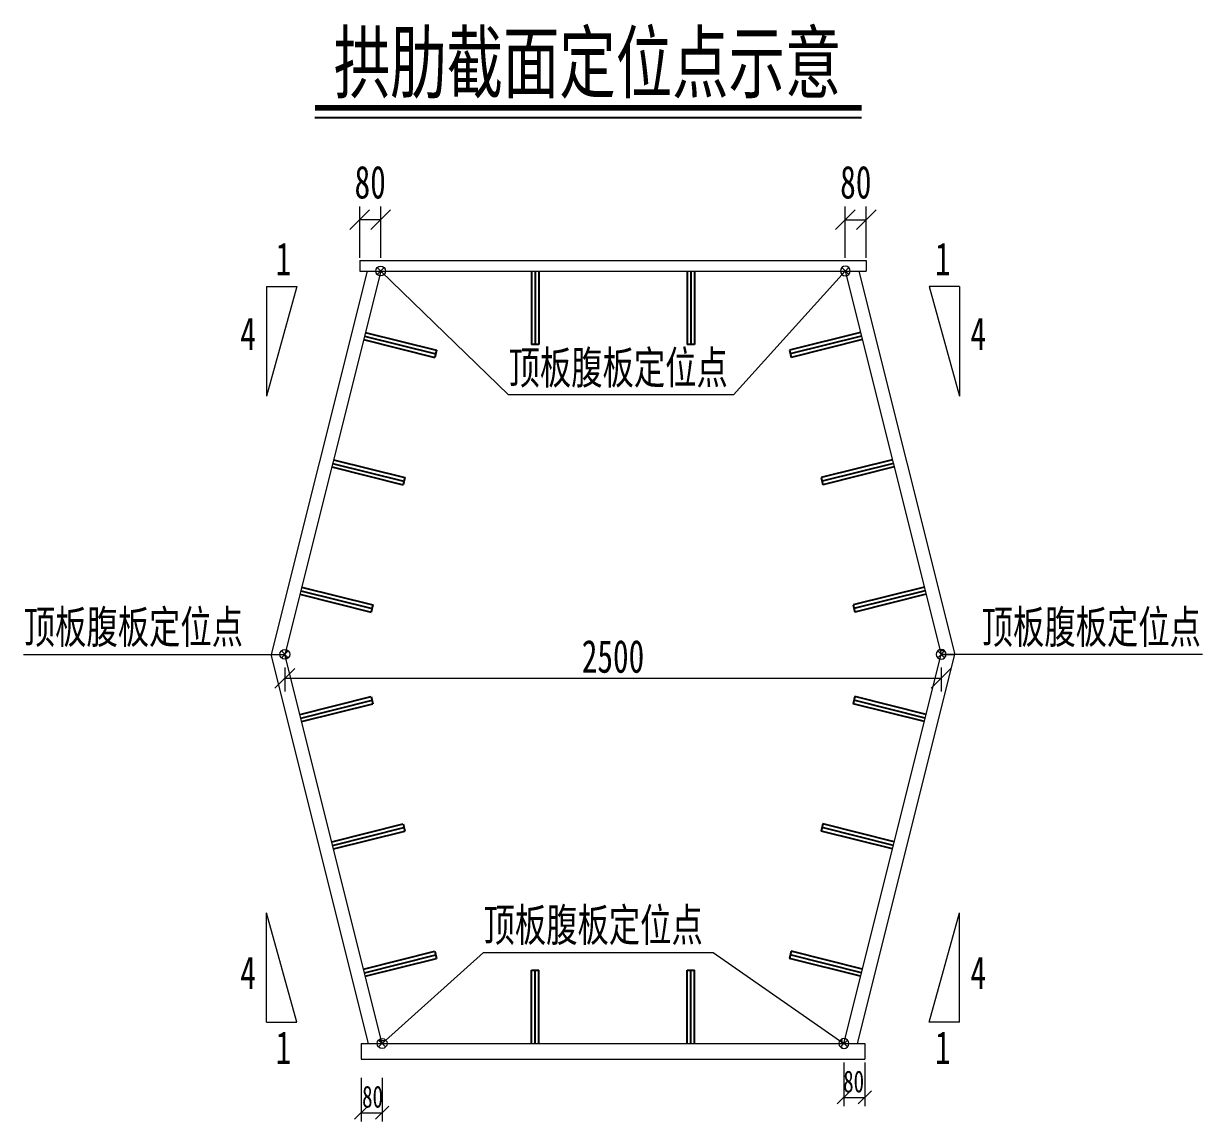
# Model space of a CAD drawing. Header units: millimetres. Extents: x -450182 to -147179, y 306993 to 695793.
# Drawn here: x -151669 to -147179, y 359703 to 363886 of the extents above; entities that cross this region are included whole.
import ezdxf
from ezdxf.enums import TextEntityAlignment as Align

# ---------------------------------------------------------------- set-up
doc = ezdxf.new("R2010")
doc.units = ezdxf.units.MM
doc.header["$PDMODE"] = 34
doc.linetypes.add('CENTER2', pattern=[28.575, 19.05, -3.175, 3.175, -3.175])
doc.layers.get('Defpoints').update_dxf_attribs({"color": 8})
for name, color, linetype, lineweight in [('标注', 4, 'Continuous', 13), ('标注线及字体', 2, 'Continuous', 15), ('横隔板', 6, 'CENTER2', 18), ('细实线', 4, 'Continuous', 15), ('钢板粗线', 1, 'Continuous', 25)]:
    doc.layers.add(name, color=color, linetype=linetype, lineweight=lineweight)
doc.styles.add('111', font='仿宋_GB2312.ttf', dxfattribs={"width": 0.7})
doc.dimstyles.new('200', dxfattribs={"dimscale": 0, "dimtxt": 2.5, "dimasz": 1.5, "dimexe": 1, "dimexo": 1, "dimgap": 0.4, "dimtad": 1, "dimdec": 0, "dimdsep": 46, "dimtxsty": '111', "dimblk": 'OBLIQUE', "dimcen": 0, "dimclrd": 256, "dimclre": 256, "dimclrt": 256, "dimadec": 1, "dimazin": 2, "dimtfac": 1, "dimtdec": 0, "dimtmove": 2, "dimatfit": 3, "dimfxl": 4, "dimfxlon": 1, "dimtolj": 1, "dimlwd": -1, "dimlwe": -1, "dimarcsym": 0})
pattern_1 = [(0, (798.6869, -572.3251), (0, 1.74625), [1.27, -0.47625]), (90, (798.6869, -572.3251), (-1.74625, 1e-16), [1.27, -0.47625])]

# ---------------------------------------------------------------- blocks, each defined once
blk = doc.blocks.new('_Oblique')
at = {"color": 0, "linetype": 'ByBlock', "lineweight": -2}
blk.add_line((-0.5, -0.5), (0.5, 0.5), dxfattribs=at)
blk = doc.blocks.new('*D587')
at = {"layer": 'Defpoints', "color": 0, "transparency": 16777216}
for p in [(-150383.3, 360000.1), (-150303.3, 360000.1), (-150303.3, 359736.6)]:
    blk.add_point(p, dxfattribs=at)
at = {"layer": '细实线', "transparency": 16777216}
for p, q in [((-150383.3, 359869.9), (-150383.3, 359703.3)), ((-150303.3, 359869.9), (-150303.3, 359703.3)), ((-150383.3, 359736.6), (-150303.3, 359736.6))]:
    blk.add_line(p, q, dxfattribs=at)
at = {"layer": '细实线', "transparency": 16777216, "xscale": 50.00000000000004, "yscale": 50.00000000000004, "zscale": 50.00000000000004, "rotation": 180}
blk.add_blockref('_Oblique', (-150383.3, 359736.6), dxfattribs=at)
at = {"layer": '细实线', "transparency": 16777216, "xscale": 50.00000000000004, "yscale": 50.00000000000004, "zscale": 50.00000000000004}
blk.add_blockref('_Oblique', (-150303.3, 359736.6), dxfattribs=at)
at = {"layer": '细实线', "transparency": 16777216, "insert": (-150339.8, 359796.9), "char_height": 83.33, "attachment_point": 5, "style": '111'}
blk.add_mtext('\\A1;80', dxfattribs=at)
blk = doc.blocks.new('*D586')
at = {"layer": 'Defpoints', "color": 0, "transparency": 16777216}
for p in [(-148544.5, 360000.1), (-148464.5, 360000.1), (-148464.5, 359794.7)]:
    blk.add_point(p, dxfattribs=at)
at = {"layer": '细实线', "transparency": 16777216}
for p, q in [((-148544.5, 359928), (-148544.5, 359761.3)), ((-148464.5, 359928), (-148464.5, 359761.3)), ((-148544.5, 359794.7), (-148464.5, 359794.7))]:
    blk.add_line(p, q, dxfattribs=at)
at = {"layer": '细实线', "transparency": 16777216, "xscale": 50.00000000000004, "yscale": 50.00000000000004, "zscale": 50.00000000000004, "rotation": 180}
blk.add_blockref('_Oblique', (-148544.5, 359794.7), dxfattribs=at)
at = {"layer": '细实线', "transparency": 16777216, "xscale": 50.00000000000004, "yscale": 50.00000000000004, "zscale": 50.00000000000004}
blk.add_blockref('_Oblique', (-148464.5, 359794.7), dxfattribs=at)
at = {"layer": '细实线', "transparency": 16777216, "insert": (-148507.3, 359854.9), "char_height": 83.33, "attachment_point": 5, "style": '111'}
blk.add_mtext('\\A1;80', dxfattribs=at)
blk = doc.blocks.new('28-280加劲 无过焊孔')
at = {"layer": 'Defpoints'}
blk.add_line((0, 0), (0, -280), dxfattribs=at)
at = {"layer": '钢板粗线'}
for p, q in [((-14, 0), (-14, -280)), ((14, 0), (14, -280)), ((14, -280), (-14, -280))]:
    blk.add_line(p, q, dxfattribs=at)
blk = doc.blocks.new('dw')
at = {"layer": '标注'}
h = blk.add_hatch(dxfattribs=at)
h.set_pattern_fill('ANGLE', color=256, scale=0.25)
h.set_pattern_definition(pattern_1)
h.paths.add_polyline_path([(-0.265, 0.265), (0, 0), (0.265, 0.265, 0.414214)])
h = blk.add_hatch(dxfattribs=at)
h.set_pattern_fill('ANGLE', color=256, scale=0.25)
h.set_pattern_definition(pattern_1)
h.paths.add_polyline_path([(0, 0), (-0.265, -0.265, 0.414214), (0.265, -0.265)])
for p, q in [((-0.265, 0.265), (0.265, -0.265)), ((-0.265, -0.265), (0.265, 0.265))]:
    blk.add_line(p, q, dxfattribs=at)
blk.add_circle((0, 0), 0.375, dxfattribs=at)
blk = doc.blocks.new('*D589')
at = {"layer": 'Defpoints', "color": 0, "transparency": 16777216}
for p in [(-150388.8, 363138.3), (-150388.8, 362942.8), (-150308.8, 362942.8)]:
    blk.add_point(p, dxfattribs=at)
at = {"layer": '标注', "transparency": 16777216}
for p, q in [((-150388.8, 362992.8), (-150388.8, 363188.3)), ((-150308.8, 362992.8), (-150308.8, 363188.3)), ((-150308.8, 363138.3), (-150388.8, 363138.3))]:
    blk.add_line(p, q, dxfattribs=at)
at = {"layer": '标注', "transparency": 16777216, "xscale": 75.00000000000014, "yscale": 75.00000000000014, "zscale": 75.00000000000014, "rotation": 180}
blk.add_blockref('_Oblique', (-150388.8, 363138.3), dxfattribs=at)
at = {"layer": '标注', "transparency": 16777216, "xscale": 75.00000000000014, "yscale": 75.00000000000014, "zscale": 75.00000000000014}
blk.add_blockref('_Oblique', (-150308.8, 363138.3), dxfattribs=at)
at = {"layer": '标注', "transparency": 16777216, "insert": (-150348.8, 363280.8), "char_height": 125, "attachment_point": 5, "style": '111'}
blk.add_mtext('\\A1;80', dxfattribs=at)
blk = doc.blocks.new('*D590')
at = {"layer": 'Defpoints', "color": 0, "transparency": 16777216}
for p in [(-148459, 363138.3), (-148539, 362942.8), (-148459, 362942.8)]:
    blk.add_point(p, dxfattribs=at)
at = {"layer": '标注', "transparency": 16777216}
for p, q in [((-148539, 362992.8), (-148539, 363188.3)), ((-148459, 362992.8), (-148459, 363188.3)), ((-148539, 363138.3), (-148459, 363138.3))]:
    blk.add_line(p, q, dxfattribs=at)
at = {"layer": '标注', "transparency": 16777216, "xscale": 75.00000000000014, "yscale": 75.00000000000014, "zscale": 75.00000000000014, "rotation": 180}
blk.add_blockref('_Oblique', (-148539, 363138.3), dxfattribs=at)
at = {"layer": '标注', "transparency": 16777216, "xscale": 75.00000000000014, "yscale": 75.00000000000014, "zscale": 75.00000000000014}
blk.add_blockref('_Oblique', (-148459, 363138.3), dxfattribs=at)
at = {"layer": '标注', "transparency": 16777216, "insert": (-148499, 363280.8), "char_height": 125, "attachment_point": 5, "style": '111'}
blk.add_mtext('\\A1;80', dxfattribs=at)
blk = doc.blocks.new('*D591')
at = {"layer": 'Defpoints', "color": 0, "transparency": 16777216}
for p in [(-150673.9, 361482.6), (-148173.9, 361482.6), (-148173.9, 361391.7)]:
    blk.add_point(p, dxfattribs=at)
at = {"layer": '标注', "transparency": 16777216}
for p, q in [((-150673.9, 361432.6), (-150673.9, 361341.7)), ((-150673.9, 361391.7), (-148173.9, 361391.7)), ((-148173.9, 361432.6), (-148173.9, 361341.7))]:
    blk.add_line(p, q, dxfattribs=at)
at = {"layer": '标注', "transparency": 16777216, "xscale": 75.00000000000014, "yscale": 75.00000000000014, "zscale": 75.00000000000014, "rotation": 180}
blk.add_blockref('_Oblique', (-150673.9, 361391.7), dxfattribs=at)
at = {"layer": '标注', "transparency": 16777216, "xscale": 75.00000000000014, "yscale": 75.00000000000014, "zscale": 75.00000000000014}
blk.add_blockref('_Oblique', (-148173.9, 361391.7), dxfattribs=at)
at = {"layer": '标注', "transparency": 16777216, "insert": (-149423.9, 361474.2), "char_height": 125, "attachment_point": 5, "style": '111'}
blk.add_mtext('\\A1;2500', dxfattribs=at)

msp = doc.modelspace()

# ---------------------------------------------------------------- linework, layer by layer
at = {"color": 4}
msp.add_line((-150559.4, 363528.5), (-148476.8, 363528.5), dxfattribs=at)
at = {"color": 6, "const_width": 21.6}
msp.add_lwpolyline([(-150559.4, 363564.5), (-148476.8, 363564.5)], dxfattribs=at)
at = {"layer": '标注'}
for p, q in [((-149822.5, 362470.7), (-150308.8, 362942.8)), ((-148539, 362942.8), (-148965.3, 362470.7)), ((-150743.4, 362884.1), (-150743.4, 362466.7)), ((-150743.4, 362884.1), (-150627.7, 362884.1)), ((-150627.7, 362884.1), (-150743.4, 362466.7)), ((-148104.4, 362884.1), (-148220.1, 362884.1)), ((-148220.1, 362884.1), (-148104.4, 362466.7)), ((-148104.4, 362884.1), (-148104.4, 362466.7)), ((-148965.3, 362470.7), (-149822.5, 362470.7)), ((-151669.1, 361482.6), (-150725.4, 361482.6)), ((-147178.7, 361482.6), (-148122.4, 361482.6)), ((-150743.4, 360081.1), (-150743.4, 360498.4)), ((-150627.7, 360081.1), (-150743.4, 360498.4)), ((-148220.1, 360081.1), (-148104.4, 360498.4)), ((-148104.4, 360081.1), (-148104.4, 360498.4)), ((-150303.3, 360000.1), (-149917.8, 360347.4)), ((-149917.8, 360347.4), (-149042.9, 360347.4)), ((-149042.9, 360347.4), (-148544.5, 360000.1)), ((-150743.4, 360081.1), (-150627.7, 360081.1)), ((-148104.4, 360081.1), (-148220.1, 360081.1))]:
    msp.add_line(p, q, dxfattribs=at)
at = {"layer": '横隔板', "color": 2, "ltscale": 550}
for p, q in [((-150388.8, 362982.8), (-148459, 362982.8)), ((-150388.8, 362982.8), (-150388.8, 362942.8)), ((-148459, 362982.8), (-148459, 362942.8)), ((-150360.4, 362942.8), (-150725.4, 361482.6)), ((-150308.8, 362942.8), (-150673.9, 361482.6)), ((-150388.8, 362942.8), (-148459, 362942.8)), ((-148539, 362942.8), (-148173.9, 361482.6)), ((-148487.4, 362942.8), (-148122.4, 361482.6)), ((-150354.8, 360000.1), (-150725.4, 361482.6)), ((-150725.4, 361482.6), (-150673.9, 361482.6)), ((-150303.3, 360000.1), (-150673.9, 361482.6)), ((-148544.5, 360000.1), (-148173.9, 361482.6)), ((-148493, 360000.1), (-148122.4, 361482.6)), ((-148173.9, 361482.6), (-148122.4, 361482.6)), ((-148122.4, 361482.6), (-148173.9, 361482.6)), ((-150383.3, 360000.1), (-148464.5, 360000.1)), ((-150383.3, 360000.1), (-150383.3, 359940.1)), ((-148464.5, 360000.1), (-148464.5, 359940.1)), ((-150383.3, 359940.1), (-148464.5, 359940.1))]:
    msp.add_line(p, q, dxfattribs=at)

# ---------------------------------------------------------------- block references
at = {"layer": '标注', "yscale": 50, "zscale": 50}
for p, xscale in [((-150308.8, 362942.8), 50), ((-148539, 362942.8), -50), ((-150673.9, 361482.6), 50), ((-148173.9, 361482.6), -50), ((-150303.3, 360000.1), 50), ((-148544.5, 360000.1), -50)]:
    msp.add_blockref('dw', p, dxfattribs=dict(at, xscale=xscale))
at = {"layer": '细实线'}
for p in [(-149720.4, 362942.8), (-149127.4, 362942.8)]:
    msp.add_blockref('28-280加劲 无过焊孔', p, dxfattribs=at)
for p, rotation in [((-150370.7, 362695.2), 75.96375653227534), ((-150492, 362210.2), 75.96375653227534), ((-150613.3, 361725.1), 75.96375653227534), ((-150613.3, 361240), 104.0362434683023), ((-150492, 360755), 104.0362434683023), ((-150370.7, 360269.9), 104.0362434683023), ((-149720.4, 360000.1), 180.0000000000243), ((-149127.4, 360000.1), 180.0000000000243)]:
    msp.add_blockref('28-280加劲 无过焊孔', p, dxfattribs=dict(at, rotation=rotation))
at = {"layer": '细实线', "xscale": -1}
for p, rotation in [((-148477.1, 362695.2), 284.0362434677247), ((-148355.8, 362210.2), 284.0362434677247), ((-148234.5, 361725.1), 284.0362434677247), ((-148234.5, 361240), 255.9637565316977), ((-148355.8, 360755), 255.9637565316977), ((-148477.1, 360269.9), 255.9637565316977)]:
    msp.add_blockref('28-280加劲 无过焊孔', p, dxfattribs=dict(at, rotation=rotation))

# ---------------------------------------------------------------- texts
at = {"layer": '标注', "style": '111', "width": 0.7}
for s, p in [('1', (-150708.9, 362926.8)), ('1', (-148197.5, 362926.8)), ('4', (-150843.9, 362641.7)), ('4', (-148062.5, 362641.7)), ('顶板腹板定位点', (-149821.9, 362512.6)), ('顶板腹板定位点', (-151668.5, 361524.4)), ('顶板腹板定位点', (-148019.7, 361524.4)), ('顶板腹板定位点', (-149917.2, 360389.2)), ('4', (-150843.9, 360207.2)), ('4', (-148062.5, 360207.2)), ('1', (-150708.9, 359922.1)), ('1', (-148197.5, 359922.1))]:
    msp.add_text(s, height=125, dxfattribs=at).set_placement(p)
at = {"layer": '标注线及字体', "color": 0, "style": '111', "width": 0.7}
msp.add_text('拱肋截面定位点示意', height=225, dxfattribs=at).set_placement((-149520.8, 363742.5), align=Align.MIDDLE)

# ---------------------------------------------------------------- dimensions: what is measured, and where the dimension line sits
at = {"layer": '标注'}
for base, p1, p2, picture, middle in [((-150388.8, 363138.3), (-150308.8, 362942.8), (-150388.8, 362942.8), '*D589', (-150348.8, 363280.8)), ((-148173.9, 361391.7), (-150673.9, 361482.6), (-148173.9, 361482.6), '*D591', (-149423.9, 361474.2))]:
    dim = msp.add_linear_dim(base=base, p1=p1, p2=p2, dimstyle='200', override={"dimscale": 50, "dimfxl": 3, "dimarcsym": 1}, dxfattribs=at)
    dim.commit()
    dim.dimension.update_dxf_attribs({"geometry": picture, "text_midpoint": middle})
dim = msp.add_linear_dim(base=(-148459, 363138.3), p1=(-148539, 362942.8), p2=(-148459, 362942.8), angle=180, dimstyle='200', override={"dimscale": 50, "dimfxl": 3, "dimarcsym": 1}, dxfattribs=at)
dim.commit()
dim.dimension.update_dxf_attribs({"geometry": '*D590', "text_midpoint": (-148499, 363280.8)})
at = {"layer": '细实线'}
for base, p1, p2, picture, middle in [((-150303.3, 359736.6), (-150383.3, 360000.1), (-150303.3, 360000.1), '*D587', (-150339.8, 359796.9)), ((-148464.5, 359794.7), (-148544.5, 360000.1), (-148464.5, 360000.1), '*D586', (-148507.3, 359854.9))]:
    dim = msp.add_linear_dim(base=base, p1=p1, p2=p2, angle=0, dimstyle='200', override={"dimscale": 33.333333, "dimarcsym": 1}, dxfattribs=at)
    dim.commit()
    dim.dimension.update_dxf_attribs({"geometry": picture, "text_midpoint": middle, "dimtype": 161})

doc.saveas('drawing.dxf')
